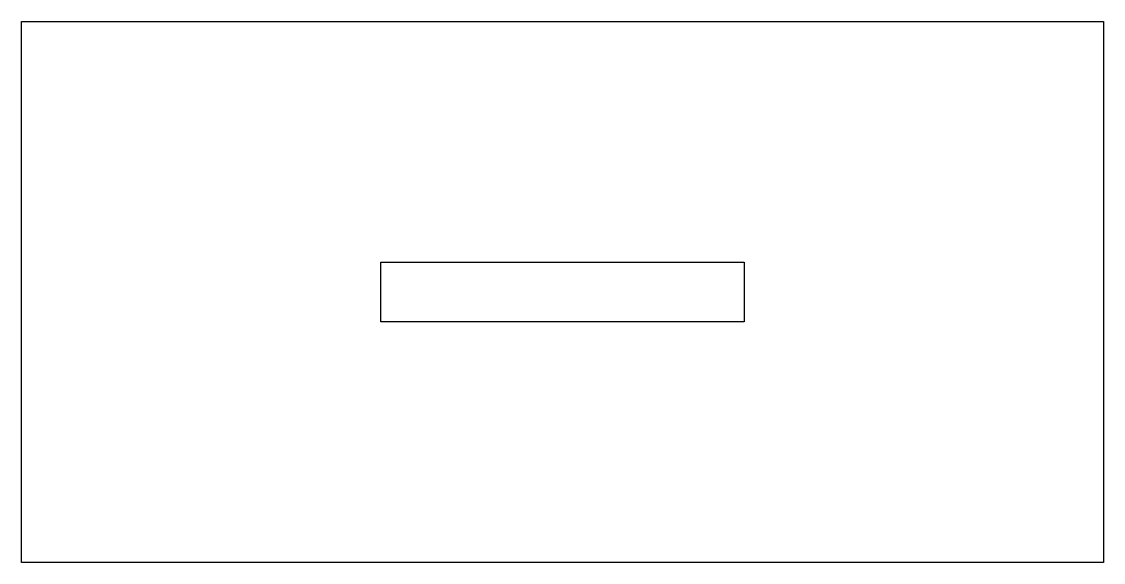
# Model space of a CAD drawing. Header units: millimetres. Extents: x 0 to 60, y 0 to 30.
import ezdxf

# ---------------------------------------------------------------- set-up
doc = ezdxf.new("R2010")
doc.units = ezdxf.units.MM

msp = doc.modelspace()

# ---------------------------------------------------------------- linework, layer by layer
for points in [[(0, 30), (60, 30), (60, 0), (0, 0)], [(19.925, 16.6625), (40.075, 16.6625), (40.075, 13.3375), (19.925, 13.3375)]]:
    msp.add_lwpolyline(points, close=True)

doc.saveas('drawing.dxf')
